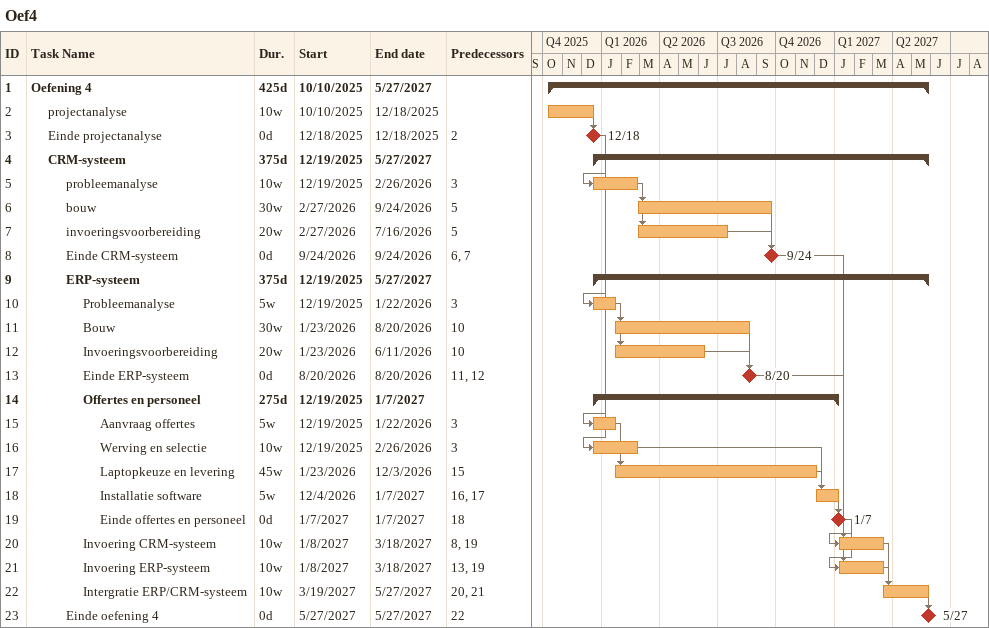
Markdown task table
Oef4

| ID | Level | Task | Duration | Start | Finish | Predecessors |
|---|---|---|---|---|---|---|
| 1 | 1 | **Oefening 4** | 425d | 2025-10-10 | 2027-05-27 |  |
| 2 | 2 | projectanalyse | 10w | 2025-10-10 | 2025-12-18 |  |
| 3 | 2 | Einde projectanalyse | 0d | 2025-12-18 | 2025-12-18 | 2 |
| 4 | 2 | **CRM-systeem** | 375d | 2025-12-19 | 2027-05-27 |  |
| 5 | 3 | probleemanalyse | 10w | 2025-12-19 | 2026-02-26 | 3 |
| 6 | 3 | bouw | 30w | 2026-02-27 | 2026-09-24 | 5 |
| 7 | 3 | invoeringsvoorbereiding | 20w | 2026-02-27 | 2026-07-16 | 5 |
| 8 | 3 | Einde CRM-systeem | 0d | 2026-09-24 | 2026-09-24 | 6, 7 |
| 9 | 3 | **ERP-systeem** | 375d | 2025-12-19 | 2027-05-27 |  |
| 10 | 4 | Probleemanalyse | 5w | 2025-12-19 | 2026-01-22 | 3 |
| 11 | 4 | Bouw | 30w | 2026-01-23 | 2026-08-20 | 10 |
| 12 | 4 | Invoeringsvoorbereiding | 20w | 2026-01-23 | 2026-06-11 | 10 |
| 13 | 4 | Einde ERP-systeem | 0d | 2026-08-20 | 2026-08-20 | 11, 12 |
| 14 | 4 | **Offertes en personeel** | 275d | 2025-12-19 | 2027-01-07 |  |
| 15 | 5 | Aanvraag offertes | 5w | 2025-12-19 | 2026-01-22 | 3 |
| 16 | 5 | Werving en selectie | 10w | 2025-12-19 | 2026-02-26 | 3 |
| 17 | 5 | Laptopkeuze en levering | 45w | 2026-01-23 | 2026-12-03 | 15 |
| 18 | 5 | Installatie software | 5w | 2026-12-04 | 2027-01-07 | 16, 17 |
| 19 | 5 | Einde offertes en personeel | 0d | 2027-01-07 | 2027-01-07 | 18 |
| 20 | 4 | Invoering CRM-systeem | 10w | 2027-01-08 | 2027-03-18 | 8, 19 |
| 21 | 4 | Invoering ERP-systeem | 10w | 2027-01-08 | 2027-03-18 | 13, 19 |
| 22 | 4 | Intergratie ERP/CRM-systeem | 10w | 2027-03-19 | 2027-05-27 | 20, 21 |
| 23 | 3 | Einde oefening 4 | 0d | 2027-05-27 | 2027-05-27 | 22 |
